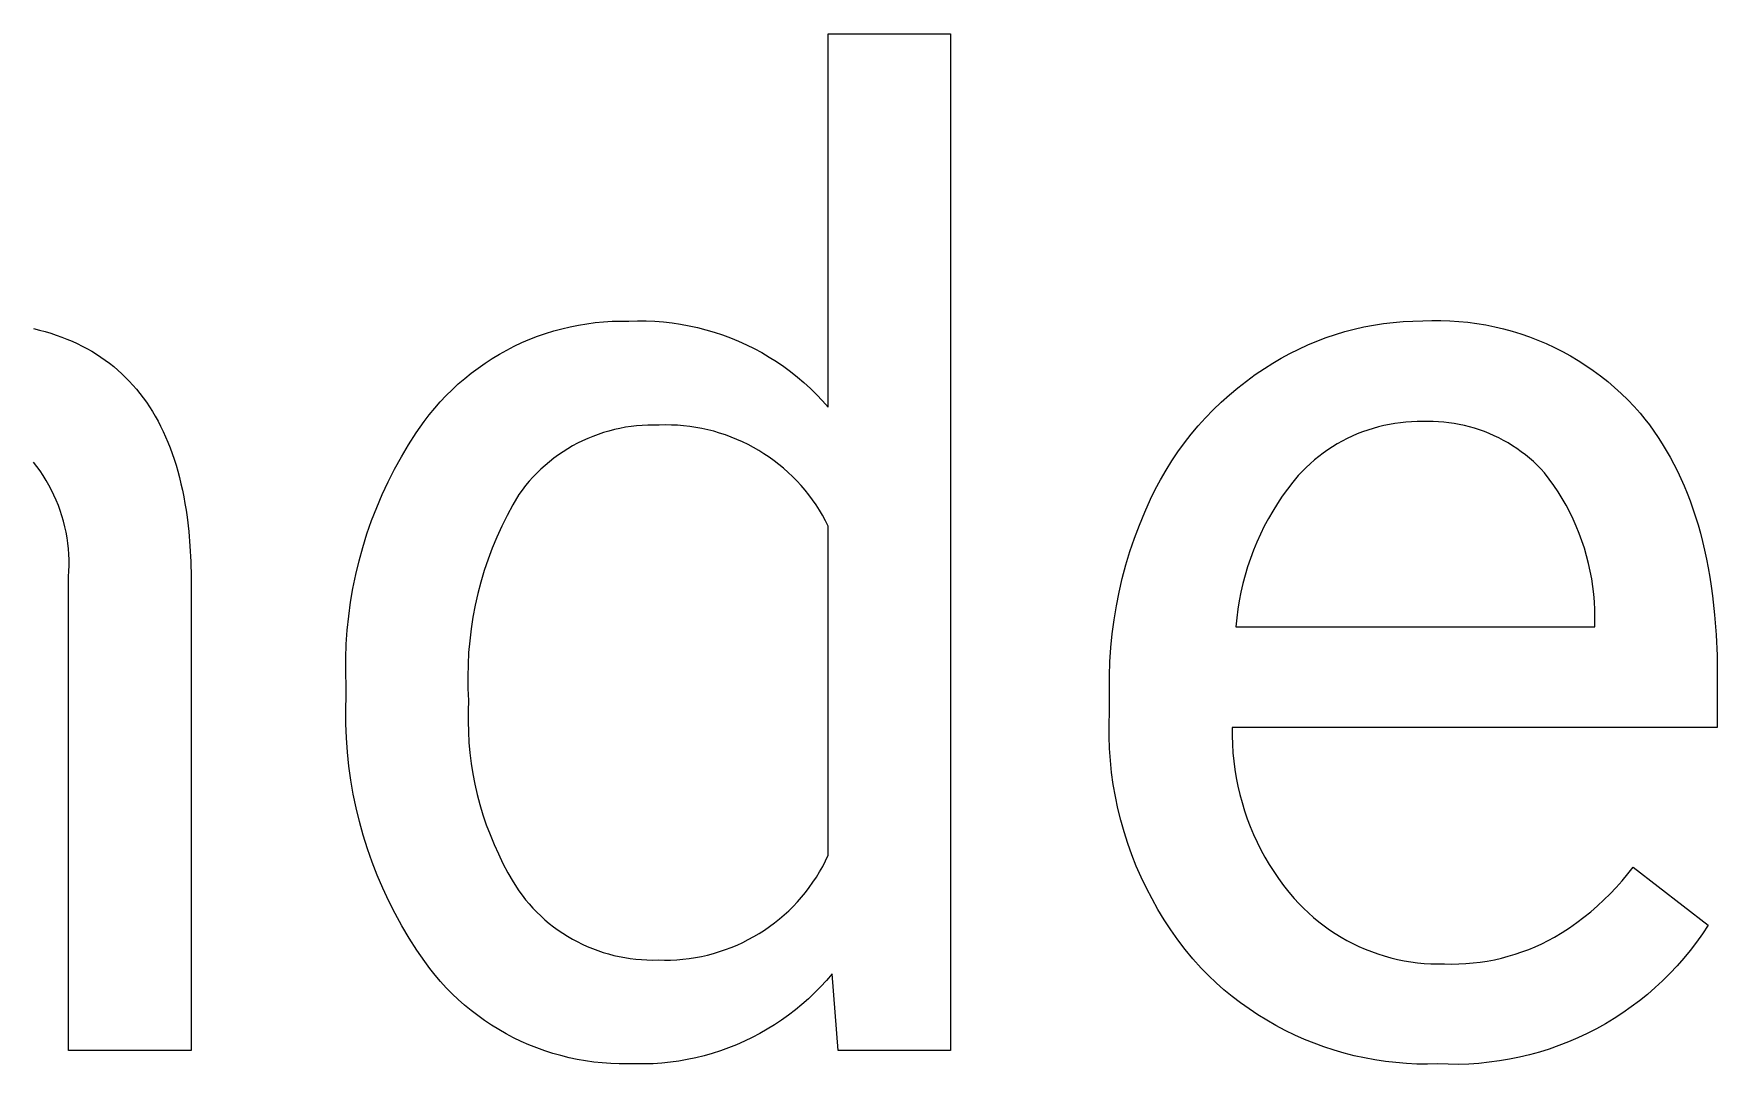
# Model space of a CAD drawing. Header units: millimetres. Extents: x 373 to 3451, y -552 to 1598.
# Drawn here: x 2577.5 to 2628.4, y -309.1 to -278 of the extents above; entities that cross this region are included whole.
import ezdxf

# ---------------------------------------------------------------- set-up
doc = ezdxf.new("R2010")
doc.units = ezdxf.units.MM
doc.header["$MEASUREMENT"] = 0
doc.layers.add('Domyślny', color=7, linetype='Continuous', true_color=0x000000)

msp = doc.modelspace()

# ---------------------------------------------------------------- linework, layer by layer
at = {"layer": 'Domyślny', "color": 18, "lineweight": 15, "true_color": 0x000000}
for p, q in [((2601.479, -289.258), (2601.479, -277.964)), ((2601.479, -277.964), (2605.179, -277.964)), ((2605.179, -277.964), (2605.179, -308.71)), ((2577.457, -286.883), (2577.633, -286.926)), ((2577.633, -286.926), (2577.806, -286.973)), ((2577.806, -286.973), (2577.975, -287.025)), ((2577.975, -287.025), (2578.142, -287.079)), ((2592.693, -287.113), (2592.934, -287.029)), ((2592.934, -287.029), (2593.179, -286.953)), ((2593.179, -286.953), (2593.425, -286.885)), ((2593.425, -286.885), (2593.674, -286.826)), ((2593.674, -286.826), (2593.925, -286.776)), ((2593.925, -286.776), (2594.178, -286.734)), ((2594.178, -286.734), (2594.431, -286.701)), ((2594.431, -286.701), (2594.686, -286.676)), ((2594.686, -286.676), (2594.941, -286.66)), ((2594.941, -286.66), (2595.197, -286.653)), ((2595.197, -286.653), (2595.453, -286.655)), ((2595.453, -286.655), (2595.714, -286.647)), ((2595.714, -286.647), (2595.976, -286.649)), ((2595.976, -286.649), (2596.237, -286.66)), ((2596.237, -286.66), (2596.497, -286.68)), ((2596.497, -286.68), (2596.757, -286.709)), ((2596.757, -286.709), (2597.016, -286.747)), ((2597.016, -286.747), (2597.273, -286.794)), ((2597.273, -286.794), (2597.528, -286.85)), ((2597.528, -286.85), (2597.781, -286.915)), ((2597.781, -286.915), (2598.032, -286.988)), ((2598.032, -286.988), (2598.28, -287.071)), ((2616.526, -287.155), (2616.808, -287.06)), ((2616.808, -287.06), (2617.094, -286.974)), ((2617.094, -286.974), (2617.382, -286.898)), ((2617.382, -286.898), (2617.673, -286.833)), ((2617.673, -286.833), (2617.966, -286.777)), ((2617.966, -286.777), (2618.261, -286.732)), ((2618.261, -286.732), (2618.557, -286.696)), ((2618.557, -286.696), (2618.854, -286.671)), ((2618.854, -286.671), (2619.152, -286.656)), ((2619.152, -286.656), (2619.45, -286.652)), ((2619.45, -286.652), (2619.723, -286.641)), ((2619.723, -286.641), (2619.997, -286.64)), ((2619.997, -286.64), (2620.271, -286.648)), ((2620.271, -286.648), (2620.544, -286.665)), ((2620.544, -286.665), (2620.816, -286.692)), ((2620.816, -286.692), (2621.087, -286.728)), ((2621.087, -286.728), (2621.357, -286.773)), ((2621.357, -286.773), (2621.626, -286.827)), ((2621.626, -286.827), (2621.892, -286.89)), ((2621.892, -286.89), (2622.156, -286.962)), ((2622.156, -286.962), (2622.418, -287.042)), ((2622.418, -287.042), (2622.676, -287.132)), ((2578.142, -287.079), (2578.305, -287.138)), ((2578.305, -287.138), (2578.464, -287.2)), ((2578.464, -287.2), (2578.62, -287.267)), ((2578.62, -287.267), (2578.773, -287.337)), ((2578.773, -287.337), (2578.923, -287.41)), ((2578.923, -287.41), (2579.069, -287.488)), ((2579.069, -287.488), (2579.212, -287.569)), ((2579.212, -287.569), (2579.352, -287.654)), ((2591.536, -287.656), (2591.759, -287.532)), ((2591.759, -287.532), (2591.987, -287.415)), ((2591.987, -287.415), (2592.219, -287.307)), ((2592.219, -287.307), (2592.454, -287.206)), ((2592.454, -287.206), (2592.693, -287.113)), ((2598.28, -287.071), (2598.525, -287.162)), ((2598.525, -287.162), (2598.767, -287.261)), ((2598.767, -287.261), (2599.005, -287.369)), ((2599.005, -287.369), (2599.239, -287.485)), ((2599.239, -287.485), (2599.469, -287.609)), ((2615.434, -287.632), (2615.7, -287.499)), ((2615.7, -287.499), (2615.972, -287.375)), ((2615.972, -287.375), (2616.247, -287.26)), ((2616.247, -287.26), (2616.526, -287.155)), ((2622.676, -287.132), (2622.932, -287.23)), ((2622.932, -287.23), (2623.184, -287.337)), ((2623.184, -287.337), (2623.432, -287.453)), ((2623.432, -287.453), (2623.676, -287.576)), ((2623.676, -287.576), (2623.916, -287.708)), ((2579.352, -287.654), (2579.488, -287.743)), ((2579.488, -287.743), (2579.621, -287.836)), ((2579.621, -287.836), (2579.751, -287.932)), ((2579.751, -287.932), (2579.877, -288.033)), ((2579.877, -288.033), (2580, -288.137)), ((2590.687, -288.227), (2590.892, -288.074)), ((2590.892, -288.074), (2591.102, -287.927)), ((2591.102, -287.927), (2591.317, -287.788)), ((2591.317, -287.788), (2591.536, -287.656)), ((2599.469, -287.609), (2599.694, -287.741)), ((2599.694, -287.741), (2599.915, -287.881)), ((2599.915, -287.881), (2600.131, -288.028)), ((2600.131, -288.028), (2600.341, -288.183)), ((2614.664, -288.087), (2614.915, -287.926)), ((2614.915, -287.926), (2615.172, -287.775)), ((2615.172, -287.775), (2615.434, -287.632)), ((2623.916, -287.708), (2624.151, -287.848)), ((2624.151, -287.848), (2624.382, -287.996)), ((2624.382, -287.996), (2624.607, -288.151)), ((2580, -288.137), (2580.119, -288.245)), ((2580.119, -288.245), (2580.236, -288.356)), ((2580.236, -288.356), (2580.349, -288.472)), ((2580.349, -288.472), (2580.458, -288.591)), ((2580.458, -288.591), (2580.565, -288.714)), ((2590.107, -288.729), (2590.295, -288.555)), ((2590.295, -288.555), (2590.488, -288.388)), ((2590.488, -288.388), (2590.687, -288.227)), ((2600.341, -288.183), (2600.546, -288.346)), ((2600.546, -288.346), (2600.745, -288.515)), ((2600.745, -288.515), (2600.939, -288.691)), ((2613.858, -288.672), (2614.12, -288.467)), ((2614.12, -288.467), (2614.388, -288.272)), ((2614.388, -288.272), (2614.664, -288.087)), ((2624.607, -288.151), (2624.827, -288.314)), ((2624.827, -288.314), (2625.041, -288.485)), ((2625.041, -288.485), (2625.249, -288.662)), ((2580.565, -288.714), (2580.668, -288.84)), ((2580.668, -288.84), (2580.767, -288.971)), ((2580.767, -288.971), (2580.864, -289.105)), ((2589.581, -289.287), (2589.75, -289.095)), ((2589.75, -289.095), (2589.925, -288.909)), ((2589.925, -288.909), (2590.107, -288.729)), ((2600.939, -288.691), (2601.125, -288.874)), ((2601.125, -288.874), (2601.306, -289.063)), ((2601.306, -289.063), (2601.479, -289.258)), ((2613.357, -289.107), (2613.604, -288.885)), ((2613.604, -288.885), (2613.858, -288.672)), ((2625.249, -288.662), (2625.451, -288.847)), ((2625.451, -288.847), (2625.647, -289.038)), ((2625.647, -289.038), (2625.837, -289.235)), ((2580.864, -289.105), (2580.957, -289.243)), ((2580.957, -289.243), (2581.046, -289.385)), ((2581.046, -289.385), (2581.133, -289.531)), ((2581.133, -289.531), (2581.216, -289.68)), ((2589.263, -289.688), (2589.418, -289.485)), ((2589.418, -289.485), (2589.581, -289.287)), ((2612.665, -289.823), (2612.887, -289.577)), ((2612.887, -289.577), (2613.118, -289.338)), ((2613.118, -289.338), (2613.357, -289.107)), ((2625.837, -289.235), (2626.019, -289.439)), ((2626.019, -289.439), (2626.163, -289.616)), ((2581.216, -289.68), (2581.295, -289.834)), ((2581.295, -289.834), (2581.372, -289.991)), ((2581.372, -289.991), (2581.445, -290.151)), ((2588.791, -290.397), (2589.021, -290.039)), ((2589.021, -290.039), (2589.263, -289.688)), ((2594.525, -290.081), (2594.366, -290.14)), ((2594.687, -290.027), (2594.525, -290.081)), ((2594.85, -289.979), (2594.687, -290.027)), ((2595.015, -289.936), (2594.85, -289.979)), ((2595.181, -289.899), (2595.015, -289.936)), ((2595.348, -289.867), (2595.181, -289.899)), ((2595.516, -289.842), (2595.348, -289.867)), ((2595.685, -289.822), (2595.516, -289.842)), ((2595.855, -289.808), (2595.685, -289.822)), ((2596.025, -289.8), (2595.855, -289.808)), ((2596.195, -289.798), (2596.025, -289.8)), ((2596.365, -289.801), (2596.195, -289.798)), ((2596.551, -289.797), (2596.365, -289.801)), ((2596.736, -289.799), (2596.551, -289.797)), ((2596.921, -289.807), (2596.736, -289.799)), ((2597.106, -289.822), (2596.921, -289.807)), ((2597.29, -289.842), (2597.106, -289.822)), ((2597.474, -289.869), (2597.29, -289.842)), ((2597.656, -289.903), (2597.474, -289.869)), ((2597.837, -289.942), (2597.656, -289.903)), ((2598.017, -289.988), (2597.837, -289.942)), ((2598.195, -290.04), (2598.017, -289.988)), ((2598.371, -290.097), (2598.195, -290.04)), ((2598.545, -290.161), (2598.371, -290.097)), ((2612.246, -290.339), (2612.451, -290.078)), ((2612.451, -290.078), (2612.665, -289.823)), ((2617.47, -290.069), (2617.315, -290.136)), ((2617.627, -290.007), (2617.47, -290.069)), ((2617.787, -289.95), (2617.627, -290.007)), ((2617.948, -289.899), (2617.787, -289.95)), ((2618.111, -289.854), (2617.948, -289.899)), ((2618.275, -289.814), (2618.111, -289.854)), ((2618.441, -289.78), (2618.275, -289.814)), ((2618.607, -289.752), (2618.441, -289.78)), ((2618.775, -289.729), (2618.607, -289.752)), ((2618.943, -289.712), (2618.775, -289.729)), ((2619.112, -289.701), (2618.943, -289.712)), ((2619.281, -289.695), (2619.112, -289.701)), ((2619.45, -289.696), (2619.281, -289.695)), ((2619.608, -289.691), (2619.45, -289.696)), ((2619.767, -289.692), (2619.608, -289.691)), ((2619.925, -289.699), (2619.767, -289.692)), ((2620.084, -289.711), (2619.925, -289.699)), ((2620.241, -289.728), (2620.084, -289.711)), ((2620.398, -289.751), (2620.241, -289.728)), ((2620.555, -289.779), (2620.398, -289.751)), ((2620.71, -289.812), (2620.555, -289.779)), ((2620.864, -289.85), (2620.71, -289.812)), ((2621.016, -289.894), (2620.864, -289.85)), ((2621.167, -289.943), (2621.016, -289.894)), ((2621.316, -289.997), (2621.167, -289.943)), ((2621.463, -290.056), (2621.316, -289.997)), ((2621.609, -290.12), (2621.463, -290.056)), ((2621.751, -290.189), (2621.609, -290.12)), ((2626.163, -289.616), (2626.302, -289.796)), ((2626.302, -289.796), (2626.437, -289.982)), ((2626.437, -289.982), (2626.567, -290.172)), ((2581.445, -290.151), (2581.515, -290.316)), ((2581.515, -290.316), (2581.581, -290.484)), ((2581.581, -290.484), (2581.644, -290.656)), ((2588.574, -290.763), (2588.791, -290.397)), ((2593.46, -290.608), (2593.319, -290.704)), ((2593.604, -290.518), (2593.46, -290.608)), ((2593.751, -290.432), (2593.604, -290.518)), ((2593.901, -290.351), (2593.751, -290.432)), ((2594.053, -290.275), (2593.901, -290.351)), ((2594.208, -290.205), (2594.053, -290.275)), ((2594.366, -290.14), (2594.208, -290.205)), ((2598.717, -290.231), (2598.545, -290.161)), ((2598.886, -290.306), (2598.717, -290.231)), ((2599.053, -290.387), (2598.886, -290.306)), ((2599.216, -290.474), (2599.053, -290.387)), ((2599.377, -290.567), (2599.216, -290.474)), ((2599.535, -290.664), (2599.377, -290.567)), ((2611.865, -290.883), (2612.051, -290.608)), ((2612.051, -290.608), (2612.246, -290.339)), ((2616.578, -290.549), (2616.44, -290.647)), ((2616.72, -290.456), (2616.578, -290.549)), ((2616.864, -290.369), (2616.72, -290.456)), ((2617.012, -290.286), (2616.864, -290.369)), ((2617.162, -290.208), (2617.012, -290.286)), ((2617.315, -290.136), (2617.162, -290.208)), ((2621.892, -290.262), (2621.751, -290.189)), ((2622.03, -290.341), (2621.892, -290.262)), ((2622.165, -290.424), (2622.03, -290.341)), ((2622.297, -290.511), (2622.165, -290.424)), ((2622.426, -290.604), (2622.297, -290.511)), ((2622.552, -290.7), (2622.426, -290.604)), ((2626.567, -290.172), (2626.692, -290.367)), ((2626.692, -290.367), (2626.813, -290.566)), ((2626.813, -290.566), (2626.93, -290.77)), ((2577.552, -291.051), (2577.449, -290.917)), ((2577.651, -291.188), (2577.552, -291.051)), ((2581.644, -290.656), (2581.704, -290.832)), ((2581.704, -290.832), (2581.761, -291.012)), ((2581.761, -291.012), (2581.814, -291.196)), ((2588.175, -291.515), (2588.368, -291.135)), ((2588.368, -291.135), (2588.574, -290.763)), ((2592.792, -291.133), (2592.669, -291.252)), ((2592.918, -291.019), (2592.792, -291.133)), ((2593.048, -290.91), (2592.918, -291.019)), ((2593.182, -290.804), (2593.048, -290.91)), ((2593.319, -290.704), (2593.182, -290.804)), ((2599.689, -290.767), (2599.535, -290.664)), ((2599.839, -290.876), (2599.689, -290.767)), ((2599.986, -290.989), (2599.839, -290.876)), ((2600.129, -291.107), (2599.986, -290.989)), ((2600.268, -291.23), (2600.129, -291.107)), ((2611.689, -291.164), (2611.865, -290.883)), ((2615.923, -291.082), (2615.804, -291.202)), ((2616.047, -290.967), (2615.923, -291.082)), ((2616.174, -290.855), (2616.047, -290.967)), ((2616.305, -290.749), (2616.174, -290.855)), ((2616.44, -290.647), (2616.305, -290.749)), ((2622.675, -290.801), (2622.552, -290.7)), ((2622.794, -290.905), (2622.675, -290.801)), ((2622.91, -291.014), (2622.794, -290.905)), ((2623.021, -291.127), (2622.91, -291.014)), ((2623.129, -291.243), (2623.021, -291.127)), ((2626.93, -290.77), (2627.042, -290.979)), ((2627.042, -290.979), (2627.149, -291.193)), ((2577.745, -291.328), (2577.651, -291.188)), ((2577.834, -291.471), (2577.745, -291.328)), ((2577.918, -291.617), (2577.834, -291.471)), ((2577.997, -291.766), (2577.918, -291.617)), ((2581.814, -291.196), (2581.864, -291.383)), ((2581.864, -291.383), (2581.91, -291.574)), ((2581.91, -291.574), (2581.954, -291.769)), ((2587.995, -291.9), (2588.175, -291.515)), ((2592.328, -291.631), (2592.223, -291.765)), ((2592.437, -291.5), (2592.328, -291.631)), ((2592.551, -291.374), (2592.437, -291.5)), ((2592.669, -291.252), (2592.551, -291.374)), ((2600.402, -291.358), (2600.268, -291.23)), ((2600.532, -291.49), (2600.402, -291.358)), ((2600.657, -291.626), (2600.532, -291.49)), ((2600.778, -291.767), (2600.657, -291.626)), ((2611.366, -291.744), (2611.522, -291.451)), ((2611.522, -291.451), (2611.689, -291.164)), ((2615.52, -291.529), (2615.359, -291.739)), ((2615.688, -291.325), (2615.52, -291.529)), ((2615.804, -291.202), (2615.688, -291.325)), ((2623.273, -291.43), (2623.129, -291.243)), ((2623.41, -291.622), (2623.273, -291.43)), ((2623.541, -291.819), (2623.41, -291.622)), ((2627.149, -291.193), (2627.251, -291.411)), ((2627.251, -291.411), (2627.35, -291.633)), ((2627.35, -291.633), (2627.443, -291.861)), ((2578.071, -291.918), (2577.997, -291.766)), ((2578.139, -292.072), (2578.071, -291.918)), ((2578.203, -292.229), (2578.139, -292.072)), ((2581.954, -291.769), (2581.994, -291.967)), ((2581.994, -291.967), (2582.03, -292.17)), ((2587.829, -292.292), (2587.995, -291.9)), ((2592.122, -291.902), (2591.94, -292.214)), ((2592.223, -291.765), (2592.122, -291.902)), ((2600.894, -291.912), (2600.778, -291.767)), ((2601.005, -292.061), (2600.894, -291.912)), ((2601.11, -292.213), (2601.005, -292.061)), ((2611.046, -292.43), (2611.22, -292.043)), ((2611.22, -292.043), (2611.366, -291.744)), ((2615.204, -291.954), (2615.057, -292.174)), ((2615.359, -291.739), (2615.204, -291.954)), ((2623.666, -292.02), (2623.541, -291.819)), ((2623.783, -292.225), (2623.666, -292.02)), ((2627.443, -291.861), (2627.532, -292.093)), ((2627.532, -292.093), (2627.617, -292.33)), ((2578.261, -292.387), (2578.203, -292.229)), ((2578.313, -292.547), (2578.261, -292.387)), ((2578.36, -292.71), (2578.313, -292.547)), ((2582.03, -292.17), (2582.064, -292.376)), ((2582.064, -292.376), (2582.094, -292.586)), ((2582.094, -292.586), (2582.144, -293.017)), ((2587.675, -292.689), (2587.829, -292.292)), ((2591.769, -292.532), (2591.608, -292.856)), ((2591.94, -292.214), (2591.769, -292.532)), ((2601.211, -292.369), (2601.11, -292.213)), ((2601.306, -292.528), (2601.211, -292.369)), ((2601.395, -292.69), (2601.306, -292.528)), ((2610.884, -292.822), (2611.046, -292.43)), ((2614.785, -292.628), (2614.661, -292.861)), ((2614.918, -292.398), (2614.785, -292.628)), ((2615.057, -292.174), (2614.918, -292.398)), ((2623.894, -292.433), (2623.783, -292.225)), ((2623.997, -292.646), (2623.894, -292.433)), ((2624.093, -292.861), (2623.997, -292.646)), ((2627.617, -292.33), (2627.696, -292.571)), ((2627.696, -292.571), (2627.772, -292.818)), ((2578.401, -292.873), (2578.36, -292.71)), ((2578.437, -293.038), (2578.401, -292.873)), ((2578.467, -293.204), (2578.437, -293.038)), ((2582.144, -293.017), (2582.181, -293.464)), ((2587.407, -293.497), (2587.534, -293.09)), ((2587.534, -293.09), (2587.675, -292.689)), ((2591.608, -292.856), (2591.459, -293.185)), ((2601.479, -292.855), (2601.395, -292.69)), ((2601.479, -302.807), (2601.479, -292.855)), ((2610.736, -293.22), (2610.884, -292.822)), ((2614.544, -293.098), (2614.435, -293.339)), ((2614.661, -292.861), (2614.544, -293.098)), ((2624.182, -293.08), (2624.093, -292.861)), ((2624.264, -293.302), (2624.182, -293.08)), ((2627.772, -292.818), (2627.843, -293.069)), ((2627.843, -293.069), (2627.909, -293.324)), ((2578.491, -293.371), (2578.467, -293.204)), ((2578.509, -293.539), (2578.491, -293.371)), ((2578.522, -293.707), (2578.509, -293.539)), ((2582.181, -293.464), (2582.204, -293.925)), ((2587.294, -293.907), (2587.407, -293.497)), ((2591.321, -293.519), (2591.194, -293.857)), ((2591.459, -293.185), (2591.321, -293.519)), ((2610.477, -294.028), (2610.6, -293.622)), ((2610.6, -293.622), (2610.736, -293.22)), ((2614.334, -293.584), (2614.241, -293.832)), ((2614.435, -293.339), (2614.334, -293.584)), ((2624.338, -293.526), (2624.264, -293.302)), ((2624.404, -293.753), (2624.338, -293.526)), ((2627.909, -293.324), (2627.97, -293.585)), ((2627.97, -293.585), (2628.027, -293.85)), ((2578.529, -293.876), (2578.522, -293.707)), ((2578.525, -294.213), (2578.53, -294.044)), ((2578.53, -294.044), (2578.529, -293.876)), ((2582.204, -293.925), (2582.215, -294.402)), ((2587.195, -294.321), (2587.294, -293.907)), ((2591.194, -293.857), (2591.079, -294.2)), ((2610.368, -294.438), (2610.477, -294.028)), ((2614.157, -294.082), (2614.08, -294.336)), ((2614.241, -293.832), (2614.157, -294.082)), ((2624.463, -293.981), (2624.404, -293.753)), ((2624.514, -294.212), (2624.463, -293.981)), ((2628.027, -293.85), (2628.08, -294.12)), ((2628.08, -294.12), (2628.128, -294.394)), ((2578.515, -294.381), (2578.525, -294.213)), ((2578.515, -308.709), (2578.515, -294.381)), ((2582.215, -294.402), (2582.215, -308.709)), ((2587.109, -294.738), (2587.195, -294.321)), ((2590.976, -294.546), (2590.884, -294.896)), ((2591.079, -294.2), (2590.976, -294.546)), ((2610.272, -294.852), (2610.368, -294.438)), ((2614.013, -294.592), (2613.953, -294.849)), ((2614.08, -294.336), (2614.013, -294.592)), ((2624.558, -294.444), (2624.514, -294.212)), ((2624.593, -294.678), (2624.558, -294.444)), ((2624.621, -294.912), (2624.593, -294.678)), ((2628.128, -294.394), (2628.171, -294.674)), ((2628.171, -294.674), (2628.21, -294.958)), ((2586.98, -295.579), (2587.038, -295.157)), ((2587.038, -295.157), (2587.109, -294.738)), ((2590.884, -294.896), (2590.805, -295.248)), ((2610.189, -295.268), (2610.272, -294.852)), ((2613.903, -295.109), (2613.861, -295.37)), ((2613.953, -294.849), (2613.903, -295.109)), ((2624.64, -295.147), (2624.621, -294.912)), ((2624.652, -295.383), (2624.64, -295.147)), ((2628.21, -294.958), (2628.274, -295.54)), ((2586.937, -296.002), (2586.98, -295.579)), ((2590.737, -295.603), (2590.681, -295.96)), ((2590.805, -295.248), (2590.737, -295.603)), ((2610.065, -296.108), (2610.12, -295.687)), ((2610.12, -295.687), (2610.189, -295.268)), ((2613.827, -295.633), (2613.803, -295.896)), ((2613.861, -295.37), (2613.827, -295.633)), ((2624.656, -295.619), (2624.652, -295.383)), ((2624.656, -295.896), (2624.656, -295.619)), ((2628.274, -295.54), (2628.319, -296.142)), ((2586.908, -296.427), (2586.937, -296.002)), ((2590.681, -295.96), (2590.638, -296.319)), ((2610.023, -296.53), (2610.065, -296.108)), ((2613.803, -295.896), (2624.656, -295.896)), ((2628.319, -296.142), (2628.347, -296.763)), ((2586.893, -296.852), (2586.908, -296.427)), ((2590.607, -296.679), (2590.588, -297.04)), ((2590.638, -296.319), (2590.607, -296.679)), ((2609.995, -296.954), (2610.023, -296.53)), ((2586.892, -297.278), (2586.893, -296.852)), ((2590.588, -297.04), (2590.582, -297.401)), ((2609.98, -297.378), (2609.995, -296.954)), ((2628.347, -296.763), (2628.356, -297.403)), ((2586.906, -297.703), (2586.892, -297.278)), ((2586.906, -297.98), (2586.906, -297.703)), ((2590.582, -297.401), (2590.587, -297.762)), ((2609.98, -297.802), (2609.98, -297.378)), ((2628.356, -297.403), (2628.356, -298.94)), ((2586.893, -298.407), (2586.906, -297.98)), ((2590.587, -297.762), (2590.605, -298.123)), ((2590.605, -298.123), (2590.592, -298.442)), ((2609.98, -298.479), (2609.98, -297.802)), ((2586.896, -298.834), (2586.893, -298.407)), ((2590.592, -298.442), (2590.59, -298.76)), ((2590.59, -298.76), (2590.598, -299.079)), ((2609.968, -298.845), (2609.98, -298.479)), ((2586.912, -299.261), (2586.896, -298.834)), ((2586.942, -299.687), (2586.912, -299.261)), ((2590.598, -299.079), (2590.617, -299.397)), ((2609.968, -299.212), (2609.968, -298.845)), ((2609.982, -299.578), (2609.968, -299.212)), ((2613.69, -298.94), (2613.689, -299.196)), ((2613.689, -299.196), (2613.697, -299.452)), ((2628.356, -298.94), (2613.69, -298.94)), ((2586.987, -300.112), (2586.942, -299.687)), ((2590.617, -299.397), (2590.646, -299.714)), ((2590.646, -299.714), (2590.686, -300.031)), ((2610.007, -299.944), (2609.982, -299.578)), ((2613.697, -299.452), (2613.713, -299.707)), ((2613.713, -299.707), (2613.738, -299.962)), ((2587.046, -300.535), (2586.987, -300.112)), ((2590.686, -300.031), (2590.736, -300.345)), ((2610.045, -300.309), (2610.007, -299.944)), ((2613.738, -299.962), (2613.771, -300.216)), ((2613.771, -300.216), (2613.813, -300.468)), ((2587.118, -300.956), (2587.046, -300.535)), ((2590.736, -300.345), (2590.797, -300.658)), ((2590.797, -300.658), (2590.868, -300.969)), ((2610.096, -300.672), (2610.045, -300.309)), ((2610.159, -301.033), (2610.096, -300.672)), ((2613.813, -300.468), (2613.863, -300.719)), ((2613.863, -300.719), (2613.921, -300.969)), ((2587.205, -301.375), (2587.118, -300.956)), ((2590.868, -300.969), (2590.949, -301.277)), ((2590.949, -301.277), (2591.04, -301.583)), ((2610.234, -301.392), (2610.159, -301.033)), ((2613.921, -300.969), (2613.988, -301.216)), ((2613.988, -301.216), (2614.063, -301.46)), ((2587.305, -301.79), (2587.205, -301.375)), ((2587.42, -302.202), (2587.305, -301.79)), ((2591.04, -301.583), (2591.141, -301.885)), ((2610.322, -301.748), (2610.234, -301.392)), ((2610.421, -302.101), (2610.322, -301.748)), ((2614.063, -301.46), (2614.146, -301.702)), ((2614.146, -301.702), (2614.237, -301.942)), ((2587.548, -302.609), (2587.42, -302.202)), ((2591.141, -301.885), (2591.253, -302.183)), ((2591.253, -302.183), (2591.374, -302.478)), ((2610.533, -302.45), (2610.421, -302.101)), ((2614.237, -301.942), (2614.337, -302.177)), ((2614.337, -302.177), (2614.444, -302.41)), ((2587.689, -303.013), (2587.548, -302.609)), ((2591.374, -302.478), (2591.505, -302.769)), ((2591.505, -302.769), (2591.645, -303.055)), ((2601.398, -302.977), (2601.479, -302.807)), ((2610.656, -302.795), (2610.533, -302.45)), ((2610.791, -303.136), (2610.656, -302.795)), ((2614.444, -302.41), (2614.558, -302.639)), ((2614.558, -302.639), (2614.681, -302.864)), ((2587.844, -303.411), (2587.689, -303.013)), ((2591.645, -303.055), (2591.795, -303.336)), ((2591.795, -303.336), (2591.954, -303.612)), ((2601.12, -303.469), (2601.218, -303.308)), ((2601.218, -303.308), (2601.311, -303.144)), ((2601.311, -303.144), (2601.398, -302.977)), ((2610.938, -303.472), (2610.791, -303.136)), ((2614.681, -302.864), (2614.81, -303.084)), ((2614.81, -303.084), (2614.947, -303.3)), ((2614.947, -303.3), (2615.092, -303.512)), ((2625.65, -303.373), (2625.814, -303.163)), ((2625.814, -303.163), (2628.079, -304.925)), ((2588.012, -303.804), (2587.844, -303.411)), ((2588.192, -304.191), (2588.012, -303.804)), ((2591.954, -303.612), (2592.122, -303.883)), ((2600.792, -303.929), (2600.906, -303.779)), ((2600.906, -303.779), (2601.016, -303.626)), ((2601.016, -303.626), (2601.12, -303.469)), ((2611.096, -303.803), (2610.938, -303.472)), ((2611.266, -304.128), (2611.096, -303.803)), ((2615.092, -303.512), (2615.243, -303.718)), ((2615.243, -303.718), (2615.401, -303.92)), ((2625.116, -303.971), (2625.301, -303.778)), ((2625.301, -303.778), (2625.479, -303.578)), ((2625.479, -303.578), (2625.65, -303.373)), ((2588.386, -304.572), (2588.192, -304.191)), ((2592.122, -303.883), (2592.222, -304.019)), ((2592.222, -304.019), (2592.327, -304.152)), ((2592.327, -304.152), (2592.436, -304.281)), ((2592.436, -304.281), (2592.55, -304.406)), ((2600.283, -304.484), (2600.417, -304.352)), ((2600.417, -304.352), (2600.547, -304.215)), ((2600.547, -304.215), (2600.672, -304.074)), ((2600.672, -304.074), (2600.792, -303.929)), ((2611.446, -304.447), (2611.266, -304.128)), ((2615.401, -303.92), (2615.565, -304.116)), ((2615.565, -304.116), (2615.704, -304.266)), ((2615.704, -304.266), (2615.847, -304.412)), ((2624.527, -304.515), (2624.73, -304.34)), ((2624.73, -304.34), (2624.926, -304.159)), ((2624.926, -304.159), (2625.116, -303.971)), ((2588.592, -304.946), (2588.386, -304.572)), ((2592.55, -304.406), (2592.667, -304.527)), ((2592.667, -304.527), (2592.789, -304.644)), ((2592.789, -304.644), (2592.914, -304.757)), ((2592.914, -304.757), (2593.044, -304.866)), ((2593.044, -304.866), (2593.177, -304.97)), ((2599.702, -304.964), (2599.854, -304.852)), ((2599.854, -304.852), (2600.001, -304.734)), ((2600.001, -304.734), (2600.144, -304.612)), ((2600.144, -304.612), (2600.283, -304.484)), ((2611.637, -304.76), (2611.446, -304.447)), ((2611.839, -305.066), (2611.637, -304.76)), ((2615.847, -304.412), (2615.995, -304.553)), ((2615.995, -304.553), (2616.148, -304.689)), ((2616.148, -304.689), (2616.306, -304.819)), ((2616.306, -304.819), (2616.468, -304.943)), ((2623.888, -304.998), (2624.106, -304.844)), ((2624.106, -304.844), (2624.319, -304.683)), ((2624.319, -304.683), (2624.527, -304.515)), ((2588.81, -305.313), (2588.592, -304.946)), ((2589.041, -305.673), (2588.81, -305.313)), ((2593.177, -304.97), (2593.313, -305.069)), ((2593.313, -305.069), (2593.453, -305.164)), ((2593.453, -305.164), (2593.596, -305.254)), ((2593.596, -305.254), (2593.742, -305.34)), ((2593.742, -305.34), (2593.89, -305.42)), ((2598.893, -305.444), (2599.061, -305.359)), ((2599.061, -305.359), (2599.226, -305.269)), ((2599.226, -305.269), (2599.389, -305.173)), ((2599.389, -305.173), (2599.547, -305.071)), ((2599.547, -305.071), (2599.702, -304.964)), ((2612.051, -305.365), (2611.839, -305.066)), ((2612.273, -305.657), (2612.051, -305.365)), ((2616.468, -304.943), (2616.635, -305.062)), ((2616.635, -305.062), (2616.805, -305.175)), ((2616.805, -305.175), (2616.98, -305.282)), ((2616.98, -305.282), (2617.158, -305.383)), ((2617.158, -305.383), (2617.339, -305.477)), ((2623.051, -305.483), (2623.246, -305.387)), ((2623.246, -305.387), (2623.437, -305.284)), ((2623.437, -305.284), (2623.664, -305.145)), ((2623.664, -305.145), (2623.888, -304.998)), ((2627.908, -305.184), (2627.728, -305.437)), ((2628.079, -304.925), (2627.908, -305.184)), ((2589.283, -306.025), (2589.041, -305.673)), ((2593.89, -305.42), (2594.041, -305.495)), ((2594.041, -305.495), (2594.195, -305.565)), ((2594.195, -305.565), (2594.351, -305.629)), ((2594.351, -305.629), (2594.509, -305.689)), ((2594.509, -305.689), (2594.67, -305.743)), ((2594.67, -305.743), (2594.831, -305.791)), ((2594.831, -305.791), (2594.995, -305.834)), ((2594.995, -305.834), (2595.159, -305.871)), ((2595.159, -305.871), (2595.325, -305.903)), ((2597.275, -305.929), (2597.461, -305.9)), ((2597.461, -305.9), (2597.646, -305.865)), ((2597.646, -305.865), (2597.83, -305.824)), ((2597.83, -305.824), (2598.012, -305.776)), ((2598.012, -305.776), (2598.193, -305.722)), ((2598.193, -305.722), (2598.371, -305.661)), ((2598.371, -305.661), (2598.547, -305.595)), ((2598.547, -305.595), (2598.721, -305.522)), ((2598.721, -305.522), (2598.893, -305.444)), ((2612.505, -305.941), (2612.273, -305.657)), ((2617.339, -305.477), (2617.523, -305.565)), ((2617.523, -305.565), (2617.711, -305.647)), ((2617.711, -305.647), (2617.901, -305.722)), ((2617.901, -305.722), (2618.094, -305.79)), ((2618.094, -305.79), (2618.289, -305.852)), ((2618.289, -305.852), (2618.486, -305.907)), ((2621.827, -305.917), (2622.036, -305.862)), ((2622.036, -305.862), (2622.244, -305.801)), ((2622.244, -305.801), (2622.45, -305.732)), ((2622.45, -305.732), (2622.653, -305.656)), ((2622.653, -305.656), (2622.854, -305.573)), ((2622.854, -305.573), (2623.051, -305.483)), ((2627.539, -305.683), (2627.342, -305.923)), ((2627.728, -305.437), (2627.539, -305.683)), ((2589.435, -306.23), (2589.283, -306.025)), ((2589.593, -306.43), (2589.435, -306.23)), ((2595.325, -305.903), (2595.492, -305.929)), ((2595.492, -305.929), (2595.66, -305.95)), ((2595.66, -305.95), (2595.828, -305.964)), ((2595.828, -305.964), (2595.997, -305.973)), ((2595.997, -305.973), (2596.166, -305.976)), ((2596.166, -305.976), (2596.335, -305.974)), ((2596.335, -305.974), (2596.523, -305.978)), ((2596.523, -305.978), (2596.711, -305.975)), ((2596.711, -305.975), (2596.9, -305.966)), ((2596.9, -305.966), (2597.087, -305.951)), ((2597.087, -305.951), (2597.275, -305.929)), ((2601.592, -306.394), (2601.423, -306.591)), ((2601.777, -308.71), (2601.592, -306.394)), ((2612.747, -306.217), (2612.505, -305.941)), ((2612.971, -306.443), (2612.747, -306.217)), ((2618.486, -305.907), (2618.684, -305.955)), ((2618.684, -305.955), (2618.885, -305.996)), ((2618.885, -305.996), (2619.086, -306.03)), ((2619.086, -306.03), (2619.289, -306.057)), ((2619.289, -306.057), (2619.493, -306.077)), ((2619.493, -306.077), (2619.697, -306.09)), ((2619.697, -306.09), (2619.901, -306.095)), ((2619.901, -306.095), (2620.106, -306.094)), ((2620.106, -306.094), (2620.323, -306.097)), ((2620.323, -306.097), (2620.539, -306.094)), ((2620.539, -306.094), (2620.756, -306.083)), ((2620.756, -306.083), (2620.972, -306.064)), ((2620.972, -306.064), (2621.188, -306.038)), ((2621.188, -306.038), (2621.402, -306.005)), ((2621.402, -306.005), (2621.615, -305.965)), ((2621.615, -305.965), (2621.827, -305.917)), ((2626.924, -306.382), (2626.703, -306.6)), ((2627.137, -306.156), (2626.924, -306.382)), ((2627.342, -305.923), (2627.137, -306.156)), ((2589.759, -306.624), (2589.593, -306.43)), ((2589.931, -306.812), (2589.759, -306.624)), ((2590.109, -306.994), (2589.931, -306.812)), ((2601.248, -306.782), (2601.066, -306.967)), ((2601.423, -306.591), (2601.248, -306.782)), ((2613.203, -306.662), (2612.971, -306.443)), ((2613.442, -306.872), (2613.203, -306.662)), ((2613.688, -307.075), (2613.442, -306.872)), ((2626.476, -306.811), (2626.241, -307.014)), ((2626.703, -306.6), (2626.476, -306.811)), ((2590.294, -307.17), (2590.109, -306.994)), ((2590.484, -307.339), (2590.294, -307.17)), ((2590.681, -307.502), (2590.484, -307.339)), ((2600.684, -307.317), (2600.484, -307.482)), ((2600.878, -307.145), (2600.684, -307.317)), ((2601.066, -306.967), (2600.878, -307.145)), ((2613.94, -307.269), (2613.688, -307.075)), ((2614.199, -307.454), (2613.94, -307.269)), ((2625.751, -307.395), (2625.497, -307.573)), ((2625.999, -307.209), (2625.751, -307.395)), ((2626.241, -307.014), (2625.999, -307.209)), ((2590.883, -307.657), (2590.681, -307.502)), ((2591.09, -307.806), (2590.883, -307.657)), ((2591.302, -307.947), (2591.09, -307.806)), ((2599.852, -307.934), (2599.631, -308.07)), ((2600.068, -307.791), (2599.852, -307.934)), ((2600.278, -307.64), (2600.068, -307.791)), ((2600.484, -307.482), (2600.278, -307.64)), ((2614.464, -307.631), (2614.199, -307.454)), ((2614.735, -307.798), (2614.464, -307.631)), ((2615.012, -307.956), (2614.735, -307.798)), ((2624.971, -307.903), (2624.699, -308.054)), ((2625.236, -307.743), (2624.971, -307.903)), ((2625.497, -307.573), (2625.236, -307.743)), ((2591.519, -308.081), (2591.302, -307.947)), ((2591.74, -308.207), (2591.519, -308.081)), ((2591.966, -308.326), (2591.74, -308.207)), ((2592.196, -308.437), (2591.966, -308.326)), ((2592.429, -308.539), (2592.196, -308.437)), ((2598.942, -308.431), (2598.705, -308.536)), ((2599.176, -308.319), (2598.942, -308.431)), ((2599.406, -308.198), (2599.176, -308.319)), ((2599.631, -308.07), (2599.406, -308.198)), ((2615.293, -308.105), (2615.012, -307.956)), ((2615.58, -308.244), (2615.293, -308.105)), ((2615.871, -308.374), (2615.58, -308.244)), ((2616.166, -308.493), (2615.871, -308.374)), ((2624.142, -308.328), (2623.857, -308.45)), ((2624.423, -308.196), (2624.142, -308.328)), ((2624.699, -308.054), (2624.423, -308.196)), ((2582.215, -308.709), (2578.515, -308.709)), ((2592.666, -308.634), (2592.429, -308.539)), ((2592.906, -308.72), (2592.666, -308.634)), ((2593.148, -308.798), (2592.906, -308.72)), ((2593.394, -308.867), (2593.148, -308.798)), ((2593.641, -308.928), (2593.394, -308.867)), ((2593.891, -308.98), (2593.641, -308.928)), ((2597.472, -308.931), (2597.218, -308.985)), ((2597.724, -308.869), (2597.472, -308.931)), ((2597.973, -308.799), (2597.724, -308.869)), ((2598.22, -308.719), (2597.973, -308.799)), ((2598.464, -308.632), (2598.22, -308.719)), ((2598.705, -308.536), (2598.464, -308.632)), ((2605.179, -308.71), (2601.777, -308.71)), ((2616.465, -308.603), (2616.166, -308.493)), ((2616.768, -308.702), (2616.465, -308.603)), ((2617.074, -308.791), (2616.768, -308.702)), ((2617.382, -308.87), (2617.074, -308.791)), ((2617.694, -308.938), (2617.382, -308.87)), ((2618.007, -308.996), (2617.694, -308.938)), ((2622.378, -308.914), (2622.074, -308.976)), ((2622.68, -308.841), (2622.378, -308.914)), ((2622.979, -308.759), (2622.68, -308.841)), ((2623.275, -308.666), (2622.979, -308.759)), ((2623.568, -308.563), (2623.275, -308.666)), ((2623.857, -308.45), (2623.568, -308.563)), ((2594.142, -309.024), (2593.891, -308.98)), ((2594.394, -309.059), (2594.142, -309.024)), ((2594.648, -309.085), (2594.394, -309.059)), ((2594.902, -309.102), (2594.648, -309.085)), ((2595.157, -309.11), (2594.902, -309.102)), ((2595.412, -309.11), (2595.157, -309.11)), ((2595.671, -309.119), (2595.412, -309.11)), ((2595.931, -309.119), (2595.671, -309.119)), ((2596.19, -309.11), (2595.931, -309.119)), ((2596.448, -309.092), (2596.19, -309.11)), ((2596.706, -309.065), (2596.448, -309.092)), ((2596.963, -309.029), (2596.706, -309.065)), ((2597.218, -308.985), (2596.963, -309.029)), ((2618.322, -309.043), (2618.007, -308.996)), ((2618.638, -309.079), (2618.322, -309.043)), ((2618.956, -309.105), (2618.638, -309.079)), ((2619.274, -309.12), (2618.956, -309.105)), ((2619.592, -309.124), (2619.274, -309.12)), ((2619.911, -309.117), (2619.592, -309.124)), ((2620.221, -309.129), (2619.911, -309.117)), ((2620.531, -309.13), (2620.221, -309.129)), ((2620.842, -309.12), (2620.531, -309.13)), ((2621.151, -309.1), (2620.842, -309.12)), ((2621.46, -309.069), (2621.151, -309.1)), ((2621.768, -309.028), (2621.46, -309.069)), ((2622.074, -308.976), (2621.768, -309.028))]:
    msp.add_line(p, q, dxfattribs=at)

doc.saveas('drawing.dxf')
